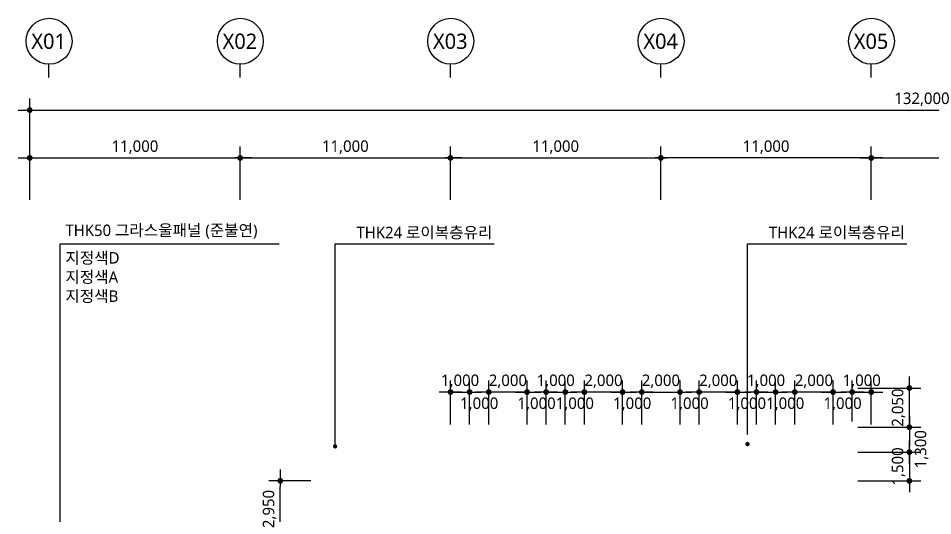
# Model space of a CAD drawing. Header units: millimetres. Extents: x 4937160 to 6265723, y 243853 to 348825.
# Drawn here: x 5988773 to 6036585, y 322819 to 348825 of the extents above; entities that cross this region are included whole.
import ezdxf
from ezdxf.enums import TextEntityAlignment as Align

# ---------------------------------------------------------------- set-up
doc = ezdxf.new("R2010")
doc.units = ezdxf.units.MM
doc.layers.get('0').update_dxf_attribs({"linetype": 'CONTINUOUS'})
for name, color, linetype, lineweight in [('A-AXIS-BUBL', 7, 'CONTINUOUS', 25), ('A-MKXS-TEXT2', 7, 'CONTINUOUS', 25), ('A-XXXX-TXT2', 3, 'CONTINUOUS', 25)]:
    doc.layers.add(name, color=color, linetype=linetype, lineweight=lineweight)
doc.layers.add('DIM', color=7, linetype='CONTINUOUS')
doc.styles.add('HY울릉도L', font='')
doc.styles.add('맑은고딕', font='malgun.ttf')
doc.styles.get('HY울릉도L').set_extended_font_data('HYwulM')
doc.dimstyles.new('CDIM', dxfattribs={"dimtxt": 3, "dimasz": 1.5, "dimexe": 2, "dimexo": 1, "dimgap": 1, "dimtad": 1, "dimdec": 0, "dimrnd": 0.5, "dimzin": 0, "dimdsep": 32, "dimlunit": 6, "dimtxsty": 'HY울릉도L', "dimblk1": '_CIDOT', "dimblk2": '_CIDOT', "dimsah": 1, "dimcen": 5.5, "dimclrd": 2, "dimclre": 2, "dimclrt": 7, "dimadec": 0, "dimazin": 0, "dimtfac": 1, "dimtdec": 0, "dimtix": 1, "dimtmove": 2, "dimatfit": 1, "dimldrblk": '_CIDOT', "dimfxl": 1, "dimtolj": 1, "dimtzin": 0, "dimlwd": -1, "dimarcsym": 0})

# ---------------------------------------------------------------- blocks, each defined once
blk = doc.blocks.new('_CIDOT')
at = {"color": 0, "linetype": 'ByBlock'}
blk.add_line((2, 0), (-1, 0), dxfattribs=at)
at = {"color": 0, "linetype": 'ByBlock', "const_width": 0.5}
blk.add_lwpolyline([(-0.25, 0, 1), (0.25, 0, 1)], format="xyb", close=True, dxfattribs=at)
blk = doc.blocks.new('*D1059')
at = {"layer": 'DIM', "lineweight": -2, "transparency": 16777216}
for p, q in [((6000373, 339325), (6000373, 342125)), ((6011373, 339325), (6011373, 342125))]:
    blk.add_line(p, q, dxfattribs=at)
at = {"layer": 'DIM', "transparency": 16777216}
blk.add_line((6000673, 341525), (6011073, 341525), dxfattribs=at)
at = {"layer": 'DIM', "transparency": 16777216, "xscale": 300, "yscale": 300, "zscale": 300, "rotation": 180}
blk.add_blockref('_CIDOT', (6000373, 341525), dxfattribs=at)
at = {"layer": 'DIM', "transparency": 16777216, "xscale": 300, "yscale": 300, "zscale": 300}
blk.add_blockref('_CIDOT', (6011373, 341525), dxfattribs=at)
at = {"layer": 'DIM', "color": 3, "transparency": 16777216, "insert": (6005873, 342087), "char_height": 600, "attachment_point": 5, "style": '맑은고딕'}
blk.add_mtext('\\A1;11,000', dxfattribs=at)
blk = doc.blocks.new('*D1060')
at = {"layer": 'DIM', "lineweight": -2, "transparency": 16777216}
for p, q in [((6011373, 339325), (6011373, 342125)), ((6022373, 339325), (6022373, 342125))]:
    blk.add_line(p, q, dxfattribs=at)
at = {"layer": 'DIM', "transparency": 16777216}
blk.add_line((6011673, 341525), (6022073, 341525), dxfattribs=at)
at = {"layer": 'DIM', "transparency": 16777216, "xscale": 300, "yscale": 300, "zscale": 300, "rotation": 180}
blk.add_blockref('_CIDOT', (6011373, 341525), dxfattribs=at)
at = {"layer": 'DIM', "transparency": 16777216, "xscale": 300, "yscale": 300, "zscale": 300}
blk.add_blockref('_CIDOT', (6022373, 341525), dxfattribs=at)
at = {"layer": 'DIM', "color": 3, "transparency": 16777216, "insert": (6016873, 342087), "char_height": 600, "attachment_point": 5, "style": '맑은고딕'}
blk.add_mtext('\\A1;11,000', dxfattribs=at)
blk = doc.blocks.new('*D1061')
at = {"layer": 'DIM', "lineweight": -2, "transparency": 16777216}
for p, q in [((5989373, 339325), (5989373, 342125)), ((6000373, 339325), (6000373, 342125))]:
    blk.add_line(p, q, dxfattribs=at)
at = {"layer": 'DIM', "transparency": 16777216}
blk.add_line((5989673, 341525), (6000073, 341525), dxfattribs=at)
at = {"layer": 'DIM', "transparency": 16777216, "xscale": 300, "yscale": 300, "zscale": 300, "rotation": 180}
blk.add_blockref('_CIDOT', (5989373, 341525), dxfattribs=at)
at = {"layer": 'DIM', "transparency": 16777216, "xscale": 300, "yscale": 300, "zscale": 300}
blk.add_blockref('_CIDOT', (6000373, 341525), dxfattribs=at)
at = {"layer": 'DIM', "color": 3, "transparency": 16777216, "insert": (5994873, 342087), "char_height": 600, "attachment_point": 5, "style": '맑은고딕'}
blk.add_mtext('\\A1;11,000', dxfattribs=at)
blk = doc.blocks.new('*D1062')
at = {"layer": 'DIM', "lineweight": -2, "transparency": 16777216}
for p, q in [((6033373, 339325), (6033373, 342125)), ((6044373, 339325), (6044373, 342125))]:
    blk.add_line(p, q, dxfattribs=at)
at = {"layer": 'DIM', "transparency": 16777216}
blk.add_line((6033673, 341525), (6044073, 341525), dxfattribs=at)
at = {"layer": 'DIM', "transparency": 16777216, "xscale": 300, "yscale": 300, "zscale": 300, "rotation": 180}
blk.add_blockref('_CIDOT', (6033373, 341525), dxfattribs=at)
at = {"layer": 'DIM', "transparency": 16777216, "xscale": 300, "yscale": 300, "zscale": 300}
blk.add_blockref('_CIDOT', (6044373, 341525), dxfattribs=at)
at = {"layer": 'DIM', "color": 3, "transparency": 16777216, "insert": (6038873, 342087), "char_height": 600, "attachment_point": 5, "style": '맑은고딕'}
blk.add_mtext('\\A1;11,000', dxfattribs=at)
blk = doc.blocks.new('*D1050')
at = {"layer": 'DIM', "lineweight": -2, "transparency": 16777216}
blk.add_line((5989373, 339325), (5989373, 344625), dxfattribs=at)
at = {"layer": 'DIM', "transparency": 16777216}
blk.add_line((5989673, 344025), (6082373, 344025), dxfattribs=at)
at = {"layer": 'DIM', "transparency": 16777216, "xscale": 300, "yscale": 300, "zscale": 300, "rotation": 180}
blk.add_blockref('_CIDOT', (5989373, 344025), dxfattribs=at)
at = {"layer": 'DIM', "color": 3, "transparency": 16777216, "insert": (6036023, 344587), "char_height": 600, "attachment_point": 5, "style": '맑은고딕'}
blk.add_mtext('\\A1;132,000', dxfattribs=at)
blk = doc.blocks.new('_None')
blk = doc.blocks.new('*D1051')
at = {"layer": 'DIM', "lineweight": -2, "transparency": 16777216}
for p, q in [((6022373, 339325), (6022373, 342125)), ((6033373, 339325), (6033373, 342125))]:
    blk.add_line(p, q, dxfattribs=at)
at = {"layer": 'DIM', "transparency": 16777216}
blk.add_line((6033073, 341525), (6022673, 341525), dxfattribs=at)
at = {"layer": 'DIM', "transparency": 16777216, "xscale": 300, "yscale": 300, "zscale": 300, "rotation": 180}
blk.add_blockref('_CIDOT', (6022373, 341525), dxfattribs=at)
at = {"layer": 'DIM', "transparency": 16777216, "xscale": 300, "yscale": 300, "zscale": 300}
blk.add_blockref('_CIDOT', (6033373, 341525), dxfattribs=at)
at = {"layer": 'DIM', "color": 3, "transparency": 16777216, "insert": (6027873, 342087), "char_height": 600, "attachment_point": 5, "style": '맑은고딕'}
blk.add_mtext('\\A1;11,000', dxfattribs=at)
blk = doc.blocks.new('*D1374')
at = {"layer": 'DIM', "lineweight": -2, "transparency": 16777216}
for p, q in [((6004073, 324643), (6001872, 324643)), ((6004073, 321693), (6001872, 321693))]:
    blk.add_line(p, q, dxfattribs=at)
at = {"layer": 'DIM', "transparency": 16777216}
blk.add_line((6002472, 321993), (6002472, 324343), dxfattribs=at)
at = {"layer": 'DIM', "transparency": 16777216, "xscale": 300, "yscale": 300, "zscale": 300}
for p, rotation in [((6002472, 324643), 90), ((6002472, 321693), 270)]:
    blk.add_blockref('_CIDOT', p, dxfattribs=dict(at, rotation=rotation))
at = {"layer": 'DIM', "color": 3, "transparency": 16777216, "insert": (6001911, 323168), "char_height": 600, "attachment_point": 5, "rotation": 90, "style": '맑은고딕'}
blk.add_mtext('\\A1;2,950', dxfattribs=at)
blk = doc.blocks.new('*D1438')
at = {"layer": 'DIM', "lineweight": -2, "transparency": 16777216}
for p, q in [((6032673, 327443), (6035964, 327443)), ((6032673, 326143), (6035964, 326143))]:
    blk.add_line(p, q, dxfattribs=at)
at = {"layer": 'DIM', "transparency": 16777216}
blk.add_line((6035364, 327143), (6035364, 326443), dxfattribs=at)
at = {"layer": 'DIM', "transparency": 16777216, "xscale": 300, "yscale": 300, "zscale": 300}
for p, rotation in [((6035364, 327443), 90), ((6035364, 326143), 270)]:
    blk.add_blockref('_CIDOT', p, dxfattribs=dict(at, rotation=rotation))
at = {"layer": 'DIM', "color": 3, "transparency": 16777216, "insert": (6036003, 326293), "char_height": 600, "attachment_point": 5, "rotation": 90, "style": '맑은고딕'}
blk.add_mtext('\\A1;1,300', dxfattribs=at)
blk = doc.blocks.new('*D1439')
at = {"layer": 'DIM', "transparency": 16777216}
for p, q in [((6035364, 329793), (6035364, 330093)), ((6035364, 327443), (6035364, 329493)), ((6035364, 327143), (6035364, 326843))]:
    blk.add_line(p, q, dxfattribs=at)
at = {"layer": 'DIM', "lineweight": -2, "transparency": 16777216}
for p, q in [((6032673, 329493), (6035964, 329493)), ((6032673, 327443), (6035964, 327443))]:
    blk.add_line(p, q, dxfattribs=at)
at = {"layer": 'DIM', "transparency": 16777216, "xscale": 300, "yscale": 300, "zscale": 300}
for p, rotation in [((6035364, 329493), 270), ((6035364, 327443), 90)]:
    blk.add_blockref('_CIDOT', p, dxfattribs=dict(at, rotation=rotation))
at = {"layer": 'DIM', "color": 3, "transparency": 16777216, "insert": (6034803, 328468), "char_height": 600, "attachment_point": 5, "rotation": 90, "style": '맑은고딕'}
blk.add_mtext('\\A1;2,050', dxfattribs=at)
blk = doc.blocks.new('*D1440')
at = {"layer": 'DIM', "transparency": 16777216}
for p, q in [((6035364, 326443), (6035364, 326743)), ((6035364, 326143), (6035364, 324643)), ((6035364, 324343), (6035364, 324043))]:
    blk.add_line(p, q, dxfattribs=at)
at = {"layer": 'DIM', "lineweight": -2, "transparency": 16777216}
for p, q in [((6032673, 326143), (6035964, 326143)), ((6032673, 324643), (6035964, 324643))]:
    blk.add_line(p, q, dxfattribs=at)
at = {"layer": 'DIM', "transparency": 16777216, "xscale": 300, "yscale": 300, "zscale": 300}
for p, rotation in [((6035364, 326143), 270), ((6035364, 324643), 90)]:
    blk.add_blockref('_CIDOT', p, dxfattribs=dict(at, rotation=rotation))
at = {"layer": 'DIM', "color": 3, "transparency": 16777216, "insert": (6034802, 325393), "char_height": 600, "attachment_point": 5, "rotation": 90, "style": '맑은고딕'}
blk.add_mtext('\\A1;1,500', dxfattribs=at)
blk = doc.blocks.new('*D1441')
at = {"layer": 'DIM', "lineweight": -2, "transparency": 16777216}
for p, q in [((6029373, 327593), (6029373, 329884)), ((6031373, 327593), (6031373, 329884))]:
    blk.add_line(p, q, dxfattribs=at)
at = {"layer": 'DIM', "transparency": 16777216}
for p, q in [((6029073, 329284), (6028773, 329284)), ((6031373, 329284), (6029373, 329284)), ((6031673, 329284), (6031973, 329284))]:
    blk.add_line(p, q, dxfattribs=at)
at = {"layer": 'DIM', "transparency": 16777216, "xscale": 300, "yscale": 300, "zscale": 300}
blk.add_blockref('_CIDOT', (6029373, 329284), dxfattribs=at)
at = {"layer": 'DIM', "transparency": 16777216, "xscale": 300, "yscale": 300, "zscale": 300, "rotation": 180}
blk.add_blockref('_CIDOT', (6031373, 329284), dxfattribs=at)
at = {"layer": 'DIM', "color": 3, "transparency": 16777216, "insert": (6030373, 329844), "char_height": 600, "attachment_point": 5, "style": '맑은고딕'}
blk.add_mtext('\\A1;2,000', dxfattribs=at)
blk = doc.blocks.new('*D1442')
at = {"layer": 'DIM', "lineweight": -2, "transparency": 16777216}
for p, q in [((6028373, 327593), (6028373, 329884)), ((6029373, 327593), (6029373, 329884))]:
    blk.add_line(p, q, dxfattribs=at)
at = {"layer": 'DIM', "transparency": 16777216}
blk.add_line((6029073, 329284), (6028673, 329284), dxfattribs=at)
at = {"layer": 'DIM', "transparency": 16777216, "xscale": 300, "yscale": 300, "zscale": 300, "rotation": 180}
blk.add_blockref('_CIDOT', (6028373, 329284), dxfattribs=at)
at = {"layer": 'DIM', "transparency": 16777216, "xscale": 300, "yscale": 300, "zscale": 300}
blk.add_blockref('_CIDOT', (6029373, 329284), dxfattribs=at)
at = {"layer": 'DIM', "color": 3, "transparency": 16777216, "insert": (6028873, 328646), "char_height": 600, "attachment_point": 5, "style": '맑은고딕'}
blk.add_mtext('\\A1;1,000', dxfattribs=at)
blk = doc.blocks.new('*D1443')
at = {"layer": 'DIM', "lineweight": -2, "transparency": 16777216}
for p, q in [((6027373, 327593), (6027373, 329884)), ((6028373, 327593), (6028373, 329884))]:
    blk.add_line(p, q, dxfattribs=at)
at = {"layer": 'DIM', "transparency": 16777216}
for p, q in [((6027073, 329284), (6026773, 329284)), ((6027373, 329284), (6028373, 329284)), ((6028673, 329284), (6028973, 329284))]:
    blk.add_line(p, q, dxfattribs=at)
at = {"layer": 'DIM', "transparency": 16777216, "xscale": 300, "yscale": 300, "zscale": 300}
blk.add_blockref('_CIDOT', (6027373, 329284), dxfattribs=at)
at = {"layer": 'DIM', "transparency": 16777216, "xscale": 300, "yscale": 300, "zscale": 300, "rotation": 180}
blk.add_blockref('_CIDOT', (6028373, 329284), dxfattribs=at)
at = {"layer": 'DIM', "color": 3, "transparency": 16777216, "insert": (6027873, 329846), "char_height": 600, "attachment_point": 5, "style": '맑은고딕'}
blk.add_mtext('\\A1;1,000', dxfattribs=at)
blk = doc.blocks.new('*D1444')
at = {"layer": 'DIM', "lineweight": -2, "transparency": 16777216}
for p, q in [((6032373, 327743), (6032373, 329884)), ((6033373, 327593), (6033373, 329884))]:
    blk.add_line(p, q, dxfattribs=at)
at = {"layer": 'DIM', "transparency": 16777216}
for p, q in [((6032073, 329284), (6031773, 329284)), ((6032373, 329284), (6033373, 329284)), ((6033673, 329284), (6033973, 329284))]:
    blk.add_line(p, q, dxfattribs=at)
at = {"layer": 'DIM', "transparency": 16777216, "xscale": 300, "yscale": 300, "zscale": 300}
blk.add_blockref('_CIDOT', (6032373, 329284), dxfattribs=at)
at = {"layer": 'DIM', "transparency": 16777216, "xscale": 300, "yscale": 300, "zscale": 300, "rotation": 180}
blk.add_blockref('_CIDOT', (6033373, 329284), dxfattribs=at)
at = {"layer": 'DIM', "color": 3, "transparency": 16777216, "insert": (6032873, 329846), "char_height": 600, "attachment_point": 5, "style": '맑은고딕'}
blk.add_mtext('\\A1;1,000', dxfattribs=at)
blk = doc.blocks.new('*D1445')
at = {"layer": 'DIM', "lineweight": -2, "transparency": 16777216}
for p, q in [((6031373, 327593), (6031373, 329884)), ((6032373, 327743), (6032373, 329884))]:
    blk.add_line(p, q, dxfattribs=at)
at = {"layer": 'DIM', "transparency": 16777216}
blk.add_line((6031673, 329284), (6032073, 329284), dxfattribs=at)
at = {"layer": 'DIM', "transparency": 16777216, "xscale": 300, "yscale": 300, "zscale": 300, "rotation": 180}
blk.add_blockref('_CIDOT', (6031373, 329284), dxfattribs=at)
at = {"layer": 'DIM', "transparency": 16777216, "xscale": 300, "yscale": 300, "zscale": 300}
blk.add_blockref('_CIDOT', (6032373, 329284), dxfattribs=at)
at = {"layer": 'DIM', "color": 3, "transparency": 16777216, "insert": (6031873, 328646), "char_height": 600, "attachment_point": 5, "style": '맑은고딕'}
blk.add_mtext('\\A1;1,000', dxfattribs=at)
blk = doc.blocks.new('*D1446')
at = {"layer": 'DIM', "lineweight": -2, "transparency": 16777216}
for p, q in [((6024373, 327593), (6024373, 329884)), ((6026373, 327593), (6026373, 329884))]:
    blk.add_line(p, q, dxfattribs=at)
at = {"layer": 'DIM', "transparency": 16777216}
for p, q in [((6024073, 329284), (6023773, 329284)), ((6026373, 329284), (6024373, 329284)), ((6026673, 329284), (6026973, 329284))]:
    blk.add_line(p, q, dxfattribs=at)
at = {"layer": 'DIM', "transparency": 16777216, "xscale": 300, "yscale": 300, "zscale": 300}
blk.add_blockref('_CIDOT', (6024373, 329284), dxfattribs=at)
at = {"layer": 'DIM', "transparency": 16777216, "xscale": 300, "yscale": 300, "zscale": 300, "rotation": 180}
blk.add_blockref('_CIDOT', (6026373, 329284), dxfattribs=at)
at = {"layer": 'DIM', "color": 3, "transparency": 16777216, "insert": (6025373, 329844), "char_height": 600, "attachment_point": 5, "style": '맑은고딕'}
blk.add_mtext('\\A1;2,000', dxfattribs=at)
blk = doc.blocks.new('*D1447')
at = {"layer": 'DIM', "lineweight": -2, "transparency": 16777216}
for p, q in [((6023373, 327593), (6023373, 329884)), ((6024373, 327593), (6024373, 329884))]:
    blk.add_line(p, q, dxfattribs=at)
at = {"layer": 'DIM', "transparency": 16777216}
blk.add_line((6024073, 329284), (6023673, 329284), dxfattribs=at)
at = {"layer": 'DIM', "transparency": 16777216, "xscale": 300, "yscale": 300, "zscale": 300, "rotation": 180}
blk.add_blockref('_CIDOT', (6023373, 329284), dxfattribs=at)
at = {"layer": 'DIM', "transparency": 16777216, "xscale": 300, "yscale": 300, "zscale": 300}
blk.add_blockref('_CIDOT', (6024373, 329284), dxfattribs=at)
at = {"layer": 'DIM', "color": 3, "transparency": 16777216, "insert": (6023873, 328646), "char_height": 600, "attachment_point": 5, "style": '맑은고딕'}
blk.add_mtext('\\A1;1,000', dxfattribs=at)
blk = doc.blocks.new('*D1448')
at = {"layer": 'DIM', "lineweight": -2, "transparency": 16777216}
for p, q in [((6021373, 327593), (6021373, 329884)), ((6023373, 327593), (6023373, 329884))]:
    blk.add_line(p, q, dxfattribs=at)
at = {"layer": 'DIM', "transparency": 16777216}
for p, q in [((6021073, 329284), (6020773, 329284)), ((6021373, 329284), (6023373, 329284)), ((6023673, 329284), (6023973, 329284))]:
    blk.add_line(p, q, dxfattribs=at)
at = {"layer": 'DIM', "transparency": 16777216, "xscale": 300, "yscale": 300, "zscale": 300}
blk.add_blockref('_CIDOT', (6021373, 329284), dxfattribs=at)
at = {"layer": 'DIM', "transparency": 16777216, "xscale": 300, "yscale": 300, "zscale": 300, "rotation": 180}
blk.add_blockref('_CIDOT', (6023373, 329284), dxfattribs=at)
at = {"layer": 'DIM', "color": 3, "transparency": 16777216, "insert": (6022373, 329844), "char_height": 600, "attachment_point": 5, "style": '맑은고딕'}
blk.add_mtext('\\A1;2,000', dxfattribs=at)
blk = doc.blocks.new('*D1449')
at = {"layer": 'DIM', "lineweight": -2, "transparency": 16777216}
for p, q in [((6026373, 327593), (6026373, 329884)), ((6027373, 327593), (6027373, 329884))]:
    blk.add_line(p, q, dxfattribs=at)
at = {"layer": 'DIM', "transparency": 16777216}
blk.add_line((6026673, 329284), (6027073, 329284), dxfattribs=at)
at = {"layer": 'DIM', "transparency": 16777216, "xscale": 300, "yscale": 300, "zscale": 300, "rotation": 180}
blk.add_blockref('_CIDOT', (6026373, 329284), dxfattribs=at)
at = {"layer": 'DIM', "transparency": 16777216, "xscale": 300, "yscale": 300, "zscale": 300}
blk.add_blockref('_CIDOT', (6027373, 329284), dxfattribs=at)
at = {"layer": 'DIM', "color": 3, "transparency": 16777216, "insert": (6026873, 328646), "char_height": 600, "attachment_point": 5, "style": '맑은고딕'}
blk.add_mtext('\\A1;1,000', dxfattribs=at)
blk = doc.blocks.new('*D1450')
at = {"layer": 'DIM', "lineweight": -2, "transparency": 16777216}
for p, q in [((6018373, 327593), (6018373, 329884)), ((6020373, 327593), (6020373, 329884))]:
    blk.add_line(p, q, dxfattribs=at)
at = {"layer": 'DIM', "transparency": 16777216}
for p, q in [((6018073, 329284), (6017773, 329284)), ((6020373, 329284), (6018373, 329284)), ((6020673, 329284), (6020973, 329284))]:
    blk.add_line(p, q, dxfattribs=at)
at = {"layer": 'DIM', "transparency": 16777216, "xscale": 300, "yscale": 300, "zscale": 300}
blk.add_blockref('_CIDOT', (6018373, 329284), dxfattribs=at)
at = {"layer": 'DIM', "transparency": 16777216, "xscale": 300, "yscale": 300, "zscale": 300, "rotation": 180}
blk.add_blockref('_CIDOT', (6020373, 329284), dxfattribs=at)
at = {"layer": 'DIM', "color": 3, "transparency": 16777216, "insert": (6019373, 329844), "char_height": 600, "attachment_point": 5, "style": '맑은고딕'}
blk.add_mtext('\\A1;2,000', dxfattribs=at)
blk = doc.blocks.new('*D1451')
at = {"layer": 'DIM', "lineweight": -2, "transparency": 16777216}
for p, q in [((6017373, 327593), (6017373, 329884)), ((6018373, 327593), (6018373, 329884))]:
    blk.add_line(p, q, dxfattribs=at)
at = {"layer": 'DIM', "transparency": 16777216}
blk.add_line((6018073, 329284), (6017673, 329284), dxfattribs=at)
at = {"layer": 'DIM', "transparency": 16777216, "xscale": 300, "yscale": 300, "zscale": 300, "rotation": 180}
blk.add_blockref('_CIDOT', (6017373, 329284), dxfattribs=at)
at = {"layer": 'DIM', "transparency": 16777216, "xscale": 300, "yscale": 300, "zscale": 300}
blk.add_blockref('_CIDOT', (6018373, 329284), dxfattribs=at)
at = {"layer": 'DIM', "color": 3, "transparency": 16777216, "insert": (6017873, 328646), "char_height": 600, "attachment_point": 5, "style": '맑은고딕'}
blk.add_mtext('\\A1;1,000', dxfattribs=at)
blk = doc.blocks.new('*D1452')
at = {"layer": 'DIM', "lineweight": -2, "transparency": 16777216}
for p, q in [((6016373, 327593), (6016373, 329884)), ((6017373, 327593), (6017373, 329884))]:
    blk.add_line(p, q, dxfattribs=at)
at = {"layer": 'DIM', "transparency": 16777216}
for p, q in [((6016073, 329284), (6015773, 329284)), ((6016373, 329284), (6017373, 329284)), ((6017673, 329284), (6017973, 329284))]:
    blk.add_line(p, q, dxfattribs=at)
at = {"layer": 'DIM', "transparency": 16777216, "xscale": 300, "yscale": 300, "zscale": 300}
blk.add_blockref('_CIDOT', (6016373, 329284), dxfattribs=at)
at = {"layer": 'DIM', "transparency": 16777216, "xscale": 300, "yscale": 300, "zscale": 300, "rotation": 180}
blk.add_blockref('_CIDOT', (6017373, 329284), dxfattribs=at)
at = {"layer": 'DIM', "color": 3, "transparency": 16777216, "insert": (6016873, 329846), "char_height": 600, "attachment_point": 5, "style": '맑은고딕'}
blk.add_mtext('\\A1;1,000', dxfattribs=at)
blk = doc.blocks.new('*D1453')
at = {"layer": 'DIM', "lineweight": -2, "transparency": 16777216}
for p, q in [((6020373, 327593), (6020373, 329884)), ((6021373, 327593), (6021373, 329884))]:
    blk.add_line(p, q, dxfattribs=at)
at = {"layer": 'DIM', "transparency": 16777216}
blk.add_line((6020673, 329284), (6021073, 329284), dxfattribs=at)
at = {"layer": 'DIM', "transparency": 16777216, "xscale": 300, "yscale": 300, "zscale": 300, "rotation": 180}
blk.add_blockref('_CIDOT', (6020373, 329284), dxfattribs=at)
at = {"layer": 'DIM', "transparency": 16777216, "xscale": 300, "yscale": 300, "zscale": 300}
blk.add_blockref('_CIDOT', (6021373, 329284), dxfattribs=at)
at = {"layer": 'DIM', "color": 3, "transparency": 16777216, "insert": (6020873, 328646), "char_height": 600, "attachment_point": 5, "style": '맑은고딕'}
blk.add_mtext('\\A1;1,000', dxfattribs=at)
blk = doc.blocks.new('*D1454')
at = {"layer": 'DIM', "lineweight": -2, "transparency": 16777216}
for p, q in [((6013373, 327593), (6013373, 329884)), ((6015373, 327593), (6015373, 329884))]:
    blk.add_line(p, q, dxfattribs=at)
at = {"layer": 'DIM', "transparency": 16777216}
for p, q in [((6013073, 329284), (6012773, 329284)), ((6015373, 329284), (6013373, 329284)), ((6015673, 329284), (6015973, 329284))]:
    blk.add_line(p, q, dxfattribs=at)
at = {"layer": 'DIM', "transparency": 16777216, "xscale": 300, "yscale": 300, "zscale": 300}
blk.add_blockref('_CIDOT', (6013373, 329284), dxfattribs=at)
at = {"layer": 'DIM', "transparency": 16777216, "xscale": 300, "yscale": 300, "zscale": 300, "rotation": 180}
blk.add_blockref('_CIDOT', (6015373, 329284), dxfattribs=at)
at = {"layer": 'DIM', "color": 3, "transparency": 16777216, "insert": (6014373, 329844), "char_height": 600, "attachment_point": 5, "style": '맑은고딕'}
blk.add_mtext('\\A1;2,000', dxfattribs=at)
blk = doc.blocks.new('*D1455')
at = {"layer": 'DIM', "lineweight": -2, "transparency": 16777216}
for p, q in [((6012373, 327593), (6012373, 329884)), ((6013373, 327593), (6013373, 329884))]:
    blk.add_line(p, q, dxfattribs=at)
at = {"layer": 'DIM', "transparency": 16777216}
blk.add_line((6013073, 329284), (6012673, 329284), dxfattribs=at)
at = {"layer": 'DIM', "transparency": 16777216, "xscale": 300, "yscale": 300, "zscale": 300, "rotation": 180}
blk.add_blockref('_CIDOT', (6012373, 329284), dxfattribs=at)
at = {"layer": 'DIM', "transparency": 16777216, "xscale": 300, "yscale": 300, "zscale": 300}
blk.add_blockref('_CIDOT', (6013373, 329284), dxfattribs=at)
at = {"layer": 'DIM', "color": 3, "transparency": 16777216, "insert": (6012873, 328646), "char_height": 600, "attachment_point": 5, "style": '맑은고딕'}
blk.add_mtext('\\A1;1,000', dxfattribs=at)
blk = doc.blocks.new('*D1456')
at = {"layer": 'DIM', "lineweight": -2, "transparency": 16777216}
for p, q in [((6011373, 327593), (6011373, 329884)), ((6012373, 327593), (6012373, 329884))]:
    blk.add_line(p, q, dxfattribs=at)
at = {"layer": 'DIM', "transparency": 16777216}
for p, q in [((6011073, 329284), (6010773, 329284)), ((6011373, 329284), (6012373, 329284)), ((6012673, 329284), (6012973, 329284))]:
    blk.add_line(p, q, dxfattribs=at)
at = {"layer": 'DIM', "transparency": 16777216, "xscale": 300, "yscale": 300, "zscale": 300}
blk.add_blockref('_CIDOT', (6011373, 329284), dxfattribs=at)
at = {"layer": 'DIM', "transparency": 16777216, "xscale": 300, "yscale": 300, "zscale": 300, "rotation": 180}
blk.add_blockref('_CIDOT', (6012373, 329284), dxfattribs=at)
at = {"layer": 'DIM', "color": 3, "transparency": 16777216, "insert": (6011873, 329846), "char_height": 600, "attachment_point": 5, "style": '맑은고딕'}
blk.add_mtext('\\A1;1,000', dxfattribs=at)
blk = doc.blocks.new('*D1457')
at = {"layer": 'DIM', "lineweight": -2, "transparency": 16777216}
for p, q in [((6015373, 327593), (6015373, 329884)), ((6016373, 327593), (6016373, 329884))]:
    blk.add_line(p, q, dxfattribs=at)
at = {"layer": 'DIM', "transparency": 16777216}
blk.add_line((6015673, 329284), (6016073, 329284), dxfattribs=at)
at = {"layer": 'DIM', "transparency": 16777216, "xscale": 300, "yscale": 300, "zscale": 300, "rotation": 180}
blk.add_blockref('_CIDOT', (6015373, 329284), dxfattribs=at)
at = {"layer": 'DIM', "transparency": 16777216, "xscale": 300, "yscale": 300, "zscale": 300}
blk.add_blockref('_CIDOT', (6016373, 329284), dxfattribs=at)
at = {"layer": 'DIM', "color": 3, "transparency": 16777216, "insert": (6015873, 328646), "char_height": 600, "attachment_point": 5, "style": '맑은고딕'}
blk.add_mtext('\\A1;1,000', dxfattribs=at)

msp = doc.modelspace()

# ---------------------------------------------------------------- linework, layer by layer
at = {"layer": 'A-AXIS-BUBL', "ltscale": 0.2}
for p, q in [((5990373.5, 345724.9), (5990373.5, 346425)), ((6000373.5, 345724.9), (6000373.5, 346425)), ((6011373.5, 345724.9), (6011373.5, 346425)), ((6022373.5, 345724.9), (6022373.5, 346425)), ((6033373.5, 345724.9), (6033373.5, 346425))]:
    msp.add_line(p, q, dxfattribs=at)
for centre in [(5990385.2, 347624.9), (6000385.2, 347624.9), (6011385.2, 347624.9), (6022385.2, 347624.9), (6033385.2, 347624.9)]:
    msp.add_circle(centre, 1200, dxfattribs=at)
at = {"layer": 'A-MKXS-TEXT2'}
for p, q in [((5990956.5, 263103.8), (5990956.5, 337024.9)), ((5990956.5, 337024.9), (6002409.6, 337024.9)), ((6005336.9, 337024.9), (6013657.9, 337024.9)), ((6005336.9, 326444.2), (6005336.9, 337024.9)), ((6026904, 337024.9), (6035225, 337024.9)), ((6026904, 327062.3), (6026904, 337024.9))]:
    msp.add_line(p, q, dxfattribs=at)
at = {"layer": 'A-MKXS-TEXT2', "const_width": 112.5}
for points in [[(6005336.9, 326387.9, 1), (6005336.9, 326500.4, 1)], [(6026904, 326506.1, 1), (6026904, 326618.6, 1)]]:
    msp.add_lwpolyline(points, format="xyb", close=True, dxfattribs=at)

# ---------------------------------------------------------------- texts
at = {"layer": 'A-MKXS-TEXT2', "style": '맑은고딕'}
for s, p in [('THK50 그라스울패널 (준불연)', (5991236.9, 337741.9)), ('지정색D', (5991236.9, 336298.5)), ('지정색A', (5991236.9, 335298.5)), ('지정색B', (5991236.9, 334298.5))]:
    msp.add_text(s, height=600, dxfattribs=at).set_placement(p, align=Align.MIDDLE_LEFT)
for p in [(6013564.1, 337624.9), (6035131.1, 337624.9)]:
    msp.add_text('THK24 로이복층유리', height=600, dxfattribs=at).set_placement(p, align=Align.MIDDLE_RIGHT)
at = {"layer": 'A-XXXX-TXT2', "ltscale": 0.2, "style": '맑은고딕'}
for s, p in [('X01', (5990361.7, 347624.9)), ('X02', (6000361.7, 347624.9)), ('X03', (6011361.7, 347624.9)), ('X04', (6022361.7, 347624.9)), ('X05', (6033361.7, 347624.9))]:
    msp.add_text(s, height=800, dxfattribs=at).set_placement(p, align=Align.MIDDLE_CENTER)

# ---------------------------------------------------------------- dimensions: what is measured, and where the dimension line sits
at = {"layer": 'DIM'}
dim = msp.add_aligned_dim(p1=(5989373.5, 339024.9), p2=(6082373.5, 339024.9), distance=5000, text='132,000', dimstyle='CDIM', override={"dimscale": 200, "dimexe": 3, "dimexo": 1.5, "dimtxsty": '맑은고딕', "dimblk2": 'None', "dimse2": 1, "dimclrd": 256, "dimclre": 256, "dimclrt": 3}, dxfattribs=at)
dim.commit()
dim.dimension.update_dxf_attribs({"geometry": '*D1050', "text_midpoint": (6036023.5, 344586.9)})
for p1, p2, distance, picture, middle in [((5989373.5, 339024.9), (6000373.5, 339024.9), 2500, '*D1061', (5994873.5, 342086.9)), ((6000373.5, 339024.9), (6011373.5, 339024.9), 2500, '*D1059', (6005873.5, 342086.9)), ((6011373.5, 339024.9), (6022373.5, 339024.9), 2500, '*D1060', (6016873.5, 342086.9)), ((6033373.5, 339024.9), (6022373.5, 339024.9), -2500, '*D1051', (6027873.5, 342086.9)), ((6033373.5, 339024.9), (6044373.5, 339024.9), 2500, '*D1062', (6038873.5, 342086.9))]:
    dim = msp.add_aligned_dim(p1=p1, p2=p2, distance=distance, dimstyle='CDIM', override={"dimscale": 200, "dimexe": 3, "dimexo": 1.5, "dimtxsty": '맑은고딕', "dimclrd": 256, "dimclre": 256, "dimclrt": 3}, dxfattribs=at)
    dim.commit()
    dim.dimension.update_dxf_attribs({"geometry": picture, "text_midpoint": middle})
for base, p1, p2, picture, middle in [((6012373.5, 329283.6), (6011373.5, 327293.3), (6012373.5, 327293.3), '*D1456', (6011873.5, 329845.6)), ((6017373.5, 329283.6), (6016373.5, 327293.3), (6017373.5, 327293.3), '*D1452', (6016873.5, 329845.6)), ((6023373.5, 329283.6), (6021373.5, 327293.3), (6023373.5, 327293.3), '*D1448', (6022373.5, 329843.9)), ((6028373.5, 329283.6), (6027373.5, 327293.3), (6028373.5, 327293.3), '*D1443', (6027873.5, 329845.6)), ((6033373.5, 329283.6), (6032373.5, 327443.3), (6033373.5, 327293.3), '*D1444', (6032873.5, 329845.6))]:
    dim = msp.add_linear_dim(base=base, p1=p1, p2=p2, dimstyle='CDIM', override={"dimscale": 200, "dimexe": 3, "dimexo": 1.5, "dimtxsty": '맑은고딕', "dimclrd": 256, "dimclre": 256, "dimclrt": 3}, dxfattribs=at)
    dim.commit()
    dim.dimension.update_dxf_attribs({"geometry": picture, "text_midpoint": middle})
for base, p1, p2, angle, picture, middle in [((6013373.5, 329283.6), (6015373.5, 327293.3), (6013373.5, 327293.3), 180, '*D1454', (6014373.5, 329843.9)), ((6018373.5, 329283.6), (6020373.5, 327293.3), (6018373.5, 327293.3), 180, '*D1450', (6019373.5, 329843.9)), ((6024373.5, 329283.6), (6026373.5, 327293.3), (6024373.5, 327293.3), 180, '*D1446', (6025373.5, 329843.9)), ((6029373.5, 329283.6), (6031373.5, 327293.3), (6029373.5, 327293.3), 180, '*D1441', (6030373.5, 329843.9)), ((6035363.8, 329493.3), (6032373.5, 327443.3), (6032373.5, 329493.3), 90, '*D1439', (6034803.5, 328468.3)), ((6035363.8, 324643.3), (6032373.5, 326143.3), (6032373.5, 324643.3), 270, '*D1440', (6034801.8, 325393.3)), ((6002471.5, 324643.3), (6004373.5, 321693.3), (6004373.5, 324643.3), 90, '*D1374', (6001911.2, 323168.3))]:
    dim = msp.add_linear_dim(base=base, p1=p1, p2=p2, angle=angle, dimstyle='CDIM', override={"dimscale": 200, "dimexe": 3, "dimexo": 1.5, "dimtxsty": '맑은고딕', "dimclrd": 256, "dimclre": 256, "dimclrt": 3}, dxfattribs=at)
    dim.commit()
    dim.dimension.update_dxf_attribs({"geometry": picture, "text_midpoint": middle})
for base, p1, p2, angle, picture, middle in [((6012373.5, 329283.6), (6013373.5, 327293.3), (6012373.5, 327293.3), 180, '*D1455', (6012873.5, 328645.6)), ((6017373.5, 329283.6), (6018373.5, 327293.3), (6017373.5, 327293.3), 180, '*D1451', (6017873.5, 328645.6)), ((6023373.5, 329283.6), (6024373.5, 327293.3), (6023373.5, 327293.3), 180, '*D1447', (6023873.5, 328645.6)), ((6028373.5, 329283.6), (6029373.5, 327293.3), (6028373.5, 327293.3), 180, '*D1442', (6028873.5, 328645.6)), ((6035363.8, 326143.3), (6032373.5, 327443.3), (6032373.5, 326143.3), 270, '*D1438', (6036003.5, 326293.3))]:
    dim = msp.add_linear_dim(base=base, p1=p1, p2=p2, angle=angle, dimstyle='CDIM', override={"dimscale": 200, "dimexe": 3, "dimexo": 1.5, "dimtxsty": '맑은고딕', "dimclrd": 256, "dimclre": 256, "dimclrt": 3}, dxfattribs=at)
    dim.commit()
    dim.dimension.update_dxf_attribs({"geometry": picture, "text_midpoint": middle, "dimtype": 160})
for base, p1, p2, picture, middle in [((6016373.5, 329283.6), (6015373.5, 327293.3), (6016373.5, 327293.3), '*D1457', (6015873.5, 328645.6)), ((6021373.5, 329283.6), (6020373.5, 327293.3), (6021373.5, 327293.3), '*D1453', (6020873.5, 328645.6)), ((6027373.5, 329283.6), (6026373.5, 327293.3), (6027373.5, 327293.3), '*D1449', (6026873.5, 328645.6)), ((6032373.5, 329283.6), (6031373.5, 327293.3), (6032373.5, 327443.3), '*D1445', (6031873.5, 328645.6))]:
    dim = msp.add_linear_dim(base=base, p1=p1, p2=p2, dimstyle='CDIM', override={"dimscale": 200, "dimexe": 3, "dimexo": 1.5, "dimtxsty": '맑은고딕', "dimclrd": 256, "dimclre": 256, "dimclrt": 3}, dxfattribs=at)
    dim.commit()
    dim.dimension.update_dxf_attribs({"geometry": picture, "text_midpoint": middle, "dimtype": 160})

doc.saveas('drawing.dxf')
